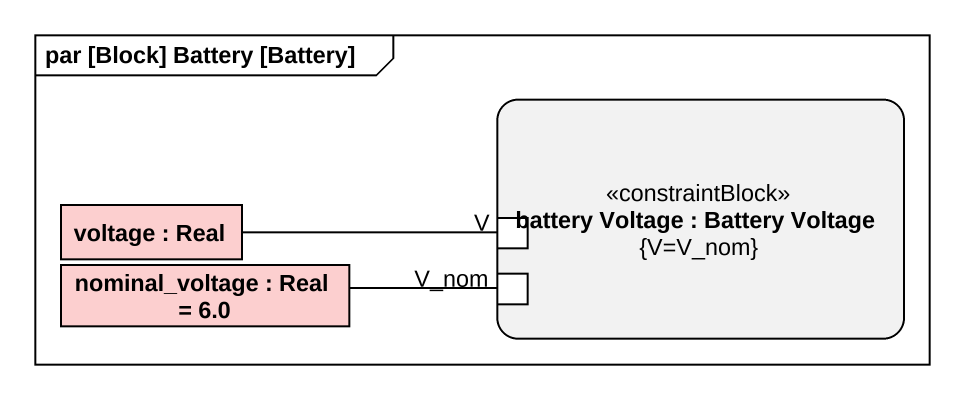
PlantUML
@startuml
mainframe par [Block] Battery [Battery]
rectangle "battery Voltage : Battery Voltage\n{V=V_nom}" as battery_Voltage <<constraintBlock>> {
  port V_nom
  port V
}
rectangle "nominal_voltage : Real = 6.0" as nominal_voltage #FCCFCF
rectangle "voltage : Real" as voltage #FCCFCF
nominal_voltage -right- V_nom
voltage -right- V
@enduml
